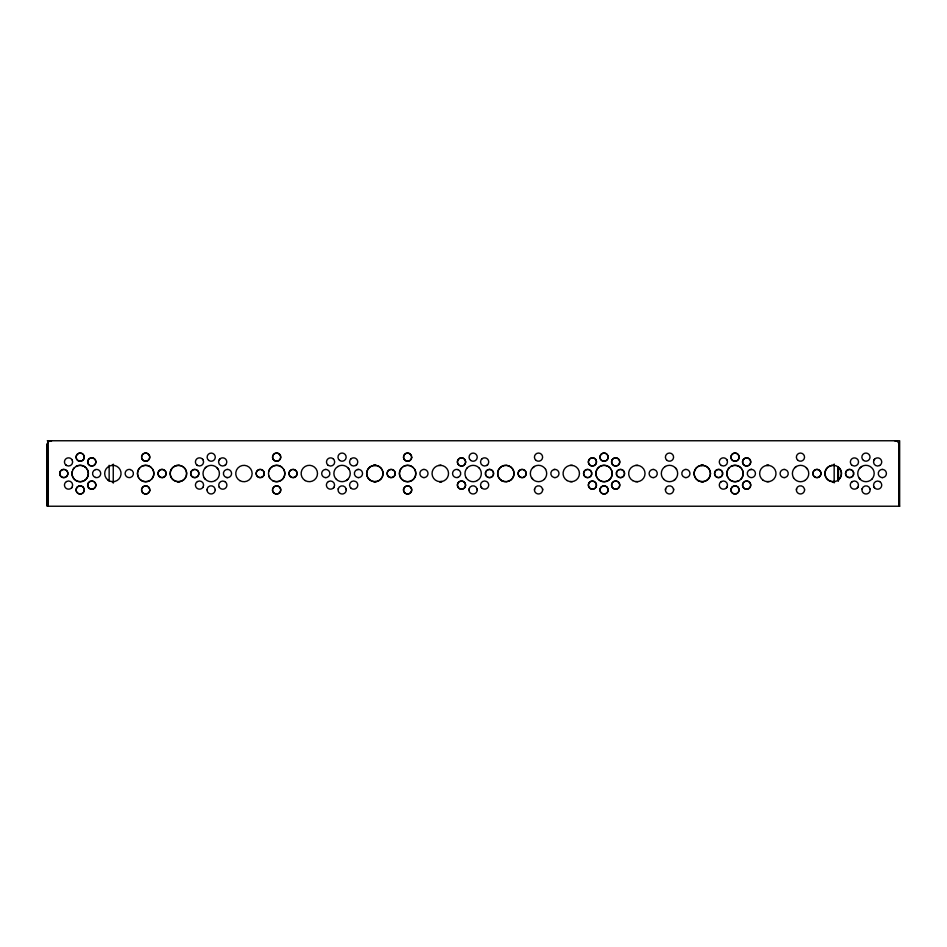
<?xml version="1.0" encoding="UTF-8"?>
<svg xmlns="http://www.w3.org/2000/svg" width="947" height="947" viewBox="0 0 947 947"><rect width="100%" height="100%" fill="white"/><g stroke="black" fill="none" stroke-linecap="round" stroke-linejoin="round"><path stroke-width="1.42" d="M899.65 506.231L47.386 506.243L47.397 443.741A3.622 3.622 0 0 1 47.752 442.675M47.457 444.332L47.397 443.741M207.109 489.907L207.144 488.806A4.096 4.096 0 0 1 215.052 488.806L215.3 489.907M272.594 489.907L272.629 488.806A4.096 4.096 0 0 1 280.537 488.806L280.679 489.871A4.096 4.096 0 0 1 276.583 493.967A4.096 4.096 0 0 1 272.487 489.871A4.096 4.096 0 0 0 276.69 494.003A4.096 4.096 0 0 0 280.786 489.907L280.643 488.853A4.096 4.096 0 0 0 272.736 488.853M338.115 488.806L338.079 489.907A4.096 4.096 0 0 0 342.175 494.003A4.096 4.096 0 0 0 346.271 489.907L346.128 488.853A4.096 4.096 0 0 0 338.221 488.853M469.049 489.907L469.191 488.853M534.57 488.806A4.096 4.096 0 0 1 542.477 488.806L542.607 489.871A4.096 4.096 0 0 1 538.523 493.967A4.096 4.096 0 0 1 534.428 489.871L534.499 489.339M534.534 489.907L534.676 488.853M665.504 489.907L665.646 488.853M796.474 489.907L796.616 488.853M861.983 488.806L861.959 489.907A4.096 4.096 0 0 0 866.055 494.003A4.096 4.096 0 0 0 870.139 489.907L869.891 488.806M71.558 488.001L72.209 487.16M219.242 459.911L219.893 459.07M203.179 487.16L202.409 487.965A4.096 4.096 0 0 1 196.633 487.965A4.096 4.096 0 0 1 196.633 482.177L197.58 481.573M350.863 459.07L350.094 459.875A4.096 4.096 0 0 0 355.693 465.474L356.534 464.823A4.096 4.096 0 0 0 356.534 459.035A4.096 4.096 0 0 0 350.745 459.035M333.498 488.001L334.149 487.16M612.366 459.449L612.685 459.035A4.096 4.096 0 0 1 618.474 459.035A4.096 4.096 0 0 1 618.474 464.823M596.077 487.16L595.32 487.965A4.096 4.096 0 0 1 589.531 487.965A4.096 4.096 0 0 1 589.531 482.177L590.383 481.526A4.096 4.096 0 0 1 595.971 487.125A4.096 4.096 0 0 0 590.49 481.573L589.638 482.212A4.096 4.096 0 0 0 589.638 488.001A4.096 4.096 0 0 0 595.426 488.001M743.762 459.07L743.004 459.875A4.096 4.096 0 0 0 748.592 465.474L749.551 464.859A4.096 4.096 0 0 0 749.551 459.07A4.096 4.096 0 0 0 743.762 459.07A4.096 4.096 0 0 1 749.444 459.035A4.096 4.096 0 0 1 749.444 464.823M726.396 488.001L727.047 487.16M873.974 459.875L874.626 459.035M857.26 487.965L857.911 487.125A4.096 4.096 0 0 0 852.324 481.526L851.471 482.177A4.096 4.096 0 0 0 851.471 487.965A4.096 4.096 0 0 0 857.26 487.965L858.018 487.16M141.423 466.469A8.18 8.18 0 0 1 151.319 467.629L152.751 469.345A8.18 8.18 0 0 1 151.591 479.241L149.804 480.531A8.18 8.18 0 0 1 139.907 479.371L138.582 477.69A8.18 8.18 0 0 1 139.742 467.794L141.529 466.504A8.18 8.18 0 0 1 151.425 467.664M205.227 467.794L206.908 466.469M215.289 480.531L217.076 479.241A8.18 8.18 0 0 0 218.236 469.345L216.91 467.664A8.18 8.18 0 0 0 207.014 466.504L205.333 467.83A8.18 8.18 0 0 0 204.173 477.726L205.499 479.407A8.18 8.18 0 0 0 215.395 480.567M337.984 466.504L336.197 467.794A8.18 8.18 0 0 0 335.037 477.69L336.469 479.407M346.365 480.567L348.046 479.241M467.167 467.794L468.954 466.504A8.18 8.18 0 0 1 478.851 467.664M477.229 480.531L479.016 479.241A8.18 8.18 0 0 0 480.176 469.345L478.744 467.629M532.759 467.83L534.439 466.504M544.501 479.241L542.714 480.531A8.18 8.18 0 0 1 532.818 479.371L531.492 477.69A8.18 8.18 0 0 1 532.652 467.794L534.321 466.469A8.18 8.18 0 0 1 544.229 467.629L545.661 469.345M665.41 466.504L663.622 467.794A8.18 8.18 0 0 0 662.462 477.69L663.894 479.407M673.791 480.567L675.471 479.241M730.776 466.469A8.18 8.18 0 0 1 740.672 467.629L742.117 469.345A8.18 8.18 0 0 1 740.956 479.241L739.169 480.531A8.18 8.18 0 0 1 729.261 479.371L727.947 477.69A8.18 8.18 0 0 1 729.107 467.794L730.895 466.504A8.18 8.18 0 0 1 740.791 467.664M794.592 467.794L796.261 466.469M804.654 480.531L806.442 479.241A8.18 8.18 0 0 0 807.602 469.345L806.276 467.664A8.18 8.18 0 0 0 796.368 466.504L794.699 467.83A8.18 8.18 0 0 0 793.539 477.726M860.184 467.83L861.853 466.504M871.927 479.241L870.139 480.531A8.18 8.18 0 0 1 860.231 479.371L858.905 477.69A8.18 8.18 0 0 1 860.065 467.794L861.746 466.469A8.18 8.18 0 0 1 871.642 467.629L873.087 469.345A8.18 8.18 0 0 1 871.808 479.206M66.621 481.573L65.663 482.177A4.096 4.096 0 0 0 65.663 487.965A4.096 4.096 0 0 0 71.451 487.965L72.102 487.125A4.096 4.096 0 0 0 66.503 481.526M224.723 465.474L225.564 464.823A4.096 4.096 0 0 0 225.564 459.035A4.096 4.096 0 0 0 219.775 459.035L219.124 459.875A4.096 4.096 0 0 0 224.723 465.474L225.682 464.859M328.55 481.573L327.591 482.177A4.096 4.096 0 0 0 327.591 487.965A4.096 4.096 0 0 0 333.38 487.965L334.031 487.125A4.096 4.096 0 0 0 328.443 481.526M355.8 465.51L356.652 464.859M486.77 465.51L487.61 464.859M720.608 482.212L721.46 481.573M851.578 482.212L852.43 481.573M879.562 465.474L880.521 464.859A4.096 4.096 0 0 0 880.521 459.07A4.096 4.096 0 0 0 874.732 459.07L874.081 459.911A4.096 4.096 0 0 0 879.668 465.51M95.446 469.546L96.606 469.44A4.096 4.096 0 0 1 100.702 473.536A4.096 4.096 0 0 1 96.606 477.631L95.446 477.454M227.576 469.44L226.404 469.546A4.096 4.096 0 0 0 226.404 477.454L227.469 477.596A4.096 4.096 0 0 0 231.565 473.5A4.096 4.096 0 0 0 227.469 469.404M260.212 477.596L261.384 477.489A4.096 4.096 0 0 0 261.384 469.582L260.212 469.404A4.096 4.096 0 0 0 256.116 473.5A4.096 4.096 0 0 0 260.212 477.596A4.096 4.096 0 0 1 256.223 473.536A4.096 4.096 0 0 1 260.318 469.44M357.493 469.582L358.546 469.44M325.697 477.596L326.869 477.489A4.096 4.096 0 0 0 326.869 469.582L325.697 469.404M424.031 469.44L422.859 469.546A4.096 4.096 0 0 0 422.859 477.454L424.031 477.631M391.182 477.596L392.354 477.489A4.096 4.096 0 0 0 392.354 469.582L391.182 469.404A4.096 4.096 0 0 0 387.086 473.5A4.096 4.096 0 0 0 391.182 477.596A4.096 4.096 0 0 1 387.193 473.536A4.096 4.096 0 0 1 391.289 469.44M457.827 477.489L456.667 477.596A4.096 4.096 0 0 1 452.571 473.5A4.096 4.096 0 0 1 456.667 469.404L457.827 469.582M553.936 469.582L555.001 469.44M685.971 469.44L684.799 469.546A4.096 4.096 0 0 0 684.799 477.454L685.971 477.631M653.122 477.596L654.282 477.489A4.096 4.096 0 0 0 654.282 469.582L653.122 469.404M750.391 469.582L751.456 469.44M719.767 477.489L718.595 477.596A4.096 4.096 0 0 1 714.512 473.5A4.096 4.096 0 0 1 718.595 469.404L719.661 469.546A4.096 4.096 0 0 1 719.661 477.454A4.096 4.096 0 0 0 719.767 469.582L718.714 469.44A4.096 4.096 0 0 0 714.618 473.536A4.096 4.096 0 0 0 718.714 477.631M784.08 477.596L785.252 477.489A4.096 4.096 0 0 0 785.252 469.582L784.08 469.404M882.426 469.44L881.255 469.546A4.096 4.096 0 0 0 881.255 477.454L882.426 477.631M849.566 477.596L850.737 477.489A4.096 4.096 0 0 0 850.737 469.582L849.566 469.404A4.096 4.096 0 0 0 845.482 473.5A4.096 4.096 0 0 0 849.566 477.596A4.096 4.096 0 0 1 845.588 473.536A4.096 4.096 0 0 1 849.684 469.44M47.492 440.793L51.031 440.757M176.852 465.51L178.983 465.368A8.18 8.18 0 0 1 179.906 481.597L177.776 481.692L179.8 481.561A8.18 8.18 0 0 0 178.876 465.332M180.084 481.561L177.835 481.668A8.18 8.18 0 0 1 176.911 465.439L179.149 465.379M438.674 465.474L440.923 465.368M441.089 465.379L438.84 465.439A8.18 8.18 0 0 0 439.775 481.668L442.012 481.561M831.584 465.474L833.822 465.368A8.18 8.18 0 0 1 834.757 481.597L832.626 481.692A8.18 8.18 0 0 1 831.75 465.439L833.999 465.379M832.685 481.668L834.816 481.526M834.923 481.561L832.792 481.703A8.18 8.18 0 0 1 831.857 465.474M894.595 440.757L895.815 440.805A3.622 3.622 0 0 1 898.774 443.776L898.798 506.278L898.774 443.776M439.609 481.656L441.74 481.561A8.18 8.18 0 0 0 440.805 465.332M439.716 481.692L441.847 481.597M832.508 481.656L834.65 481.561M700.993 465.403L703.124 465.368M701.1 465.451L703.242 465.403M701.336 481.632L703.574 481.632M111.805 465.439L113.948 465.403M373.639 465.403L375.77 465.368L373.745 465.439M766.537 465.403L768.68 465.368M766.656 465.439L768.786 465.403M112.018 481.668L114.149 481.632M373.84 481.632L376.089 481.632M766.75 481.632L769 481.632M47.386 440.757L51.588 440.793M635.768 465.368L638.018 465.439M635.579 481.609L637.828 481.668M570.331 465.368L572.58 465.439M570.047 481.597L572.296 481.668M620.486 477.631L619.314 477.454A4.096 4.096 0 0 1 619.314 469.546L620.486 469.44A4.096 4.096 0 0 1 624.582 473.536A4.096 4.096 0 0 1 620.486 477.631A4.096 4.096 0 0 0 624.464 473.5A4.096 4.096 0 0 0 620.38 469.404M555.001 477.631L553.829 477.454A4.096 4.096 0 0 1 553.829 469.546L554.895 469.404A4.096 4.096 0 0 1 558.979 473.5A4.096 4.096 0 0 1 554.895 477.596M358.546 477.631L357.374 477.454A4.096 4.096 0 0 1 357.374 469.546L358.44 469.404A4.096 4.096 0 0 1 362.535 473.5A4.096 4.096 0 0 1 358.44 477.596M291.889 477.454L293.061 477.631A4.096 4.096 0 0 0 297.157 473.536A4.096 4.096 0 0 0 293.061 469.44L291.889 469.546A4.096 4.096 0 0 0 291.889 477.454A4.096 4.096 0 0 1 292.007 469.582M226.522 477.489L227.576 477.631M130.414 469.582L129.242 469.404A4.096 4.096 0 0 0 125.146 473.5A4.096 4.096 0 0 0 129.242 477.596L130.414 477.489A4.096 4.096 0 0 0 130.295 469.546M160.919 477.454L162.091 477.631A4.096 4.096 0 0 0 166.187 473.536A4.096 4.096 0 0 0 162.091 469.44L161.037 469.582A4.096 4.096 0 0 0 161.037 477.489A4.096 4.096 0 0 1 160.919 469.546L161.984 469.404A4.096 4.096 0 0 1 166.08 473.5A4.096 4.096 0 0 1 161.984 477.596M879.562 481.526L880.521 482.212A4.096 4.096 0 0 1 880.521 488.001A4.096 4.096 0 0 1 874.732 488.001L874.081 487.16A4.096 4.096 0 0 1 879.668 481.573M851.471 464.823L852.43 465.51A4.096 4.096 0 0 0 858.018 459.911L857.26 459.035A4.096 4.096 0 0 0 851.578 459.07A4.096 4.096 0 0 0 851.578 464.859M721.46 465.51L720.501 464.823A4.096 4.096 0 0 1 720.501 459.035A4.096 4.096 0 0 1 726.29 459.035L727.047 459.911M327.591 464.823L328.55 465.51A4.096 4.096 0 0 0 334.149 459.911L333.38 459.035M224.723 481.526L225.682 482.212A4.096 4.096 0 0 1 225.682 488.001A4.096 4.096 0 0 1 219.893 488.001L219.124 487.125M196.739 464.859L197.58 465.51A4.096 4.096 0 0 0 203.06 459.875L202.409 459.035A4.096 4.096 0 0 0 196.633 459.035A4.096 4.096 0 0 0 196.633 464.823L197.473 465.474M65.769 464.859L66.621 465.51M859.024 477.726L860.35 479.407M806.157 467.629L807.483 469.31M793.432 477.69L794.864 479.407A8.18 8.18 0 0 0 804.761 480.567M675.306 467.664L676.632 469.345M531.598 477.726L532.924 479.407M466.007 477.69L467.439 479.407A8.18 8.18 0 0 0 477.335 480.567M347.88 467.664L349.206 469.345M272.594 480.65A8.18 8.18 0 0 0 280.774 480.531L282.561 479.241A8.18 8.18 0 0 0 283.721 469.345L282.289 467.629A8.18 8.18 0 0 0 272.393 466.469L270.712 467.794A8.18 8.18 0 0 0 268.64 471.499M216.804 467.629L218.13 469.31M204.067 477.69L205.392 479.371M873.974 487.125L874.626 487.965M743.762 488.001L743.004 487.125A4.096 4.096 0 0 1 748.592 481.526L749.444 482.177A4.096 4.096 0 0 1 749.444 487.965A4.096 4.096 0 0 1 743.655 487.965A4.096 4.096 0 0 0 749.551 488.001A4.096 4.096 0 0 0 749.551 482.212L748.71 481.573A4.096 4.096 0 0 0 743.111 487.16M612.792 488.001L612.034 487.125A4.096 4.096 0 0 1 617.622 481.526L618.58 482.212A4.096 4.096 0 0 1 618.58 488.001A4.096 4.096 0 0 1 612.792 488.001A4.096 4.096 0 0 0 618.474 487.965A4.096 4.096 0 0 0 618.474 482.177M465.119 459.911L464.35 459.035A4.096 4.096 0 0 0 458.561 459.035A4.096 4.096 0 0 0 458.561 464.823L459.52 465.51A4.096 4.096 0 0 0 465.119 459.911A4.096 4.096 0 0 1 459.413 465.474M481.171 487.16L481.822 488.001A4.096 4.096 0 0 0 487.504 487.965A4.096 4.096 0 0 0 487.504 482.177L486.651 481.526A4.096 4.096 0 0 0 481.064 487.125L481.715 487.965M350.863 488.001L350.094 487.125A4.096 4.096 0 0 1 355.693 481.526L356.652 482.212A4.096 4.096 0 0 1 356.534 487.965A4.096 4.096 0 0 1 350.745 487.965M202.528 459.07L203.179 459.911M72.209 459.911L71.451 459.035A4.096 4.096 0 0 0 65.663 459.035A4.096 4.096 0 0 0 65.663 464.823L66.503 465.474A4.096 4.096 0 0 0 72.102 459.875M804.654 489.907L804.405 488.806A4.096 4.096 0 0 0 796.498 488.806L796.368 489.871A4.096 4.096 0 0 0 800.452 493.967A4.096 4.096 0 0 0 804.548 489.871M739.181 489.907L738.92 488.806A4.096 4.096 0 0 0 731.013 488.806L730.883 489.871A4.096 4.096 0 0 0 734.967 493.967A4.096 4.096 0 0 0 739.062 489.871A4.096 4.096 0 0 1 735.085 494.003A4.096 4.096 0 0 1 730.989 489.907L731.131 488.853A4.096 4.096 0 0 1 739.039 488.853M673.554 488.853L673.696 489.907M542.584 488.853L542.726 489.907M477.099 488.853L477.241 489.907A4.096 4.096 0 0 1 473.038 493.967A4.096 4.096 0 0 1 468.943 489.871L469.085 488.806A4.096 4.096 0 0 1 476.992 488.806L477.122 489.871M346.022 488.806L346.164 489.871M149.815 489.907L149.567 488.806A4.096 4.096 0 0 0 141.659 488.806L141.636 489.907A4.096 4.096 0 0 0 145.72 494.003A4.096 4.096 0 0 0 149.815 489.907A4.096 4.096 0 0 1 145.613 493.967A4.096 4.096 0 0 1 141.517 489.871M47.35 444.297L47.492 506.278L47.516 443.776A3.622 3.622 0 0 1 50.475 440.805M899.65 506.278L899.65 440.757L47.764 440.757L47.764 506.231M838.462 467.711L838.462 480.591M838.261 466.776L838.261 481.1M838.059 467.711L838.059 480.591M834.165 464.018L834.165 482.911M113.249 464.148L113.249 483.148M109.154 465.297L109.154 481.36M47.386 444.853L47.386 506.243M197.473 481.526A4.096 4.096 0 0 1 203.06 487.125M219.242 487.16A4.096 4.096 0 0 1 224.83 481.573M195.78 469.546A4.096 4.096 0 0 1 195.78 477.454L194.727 477.596A4.096 4.096 0 0 1 190.631 473.5A4.096 4.096 0 0 1 194.727 469.404L195.899 469.582A4.096 4.096 0 0 1 195.899 477.489L194.833 477.631A4.096 4.096 0 0 1 190.738 473.536A4.096 4.096 0 0 1 194.833 469.44M215.194 489.871A4.096 4.096 0 0 1 211.098 493.967A4.096 4.096 0 0 1 207.002 489.871M152.645 469.31A8.18 8.18 0 0 1 151.484 479.206M141.553 456.62A4.096 4.096 0 0 1 147.791 453.66A4.096 4.096 0 0 1 147.839 460.562A4.096 4.096 0 0 1 141.565 457.697M663.788 479.371A8.18 8.18 0 0 0 673.684 480.531L675.353 479.206A8.18 8.18 0 0 0 676.513 469.31L675.187 467.629A8.18 8.18 0 0 0 665.291 466.469M685.853 469.404A4.096 4.096 0 0 1 689.949 473.5A4.096 4.096 0 0 1 685.853 477.596M653.229 477.631A4.096 4.096 0 0 1 649.133 473.536A4.096 4.096 0 0 1 653.229 469.44M84.224 489.871A4.096 4.096 0 0 1 80.128 493.967A4.096 4.096 0 0 1 76.032 489.871M76.174 488.806A4.096 4.096 0 0 1 84.082 488.806L84.33 489.907A4.096 4.096 0 0 1 80.235 494.003A4.096 4.096 0 0 1 76.151 489.907L76.281 488.853A4.096 4.096 0 0 1 84.188 488.853M94.593 482.177A4.096 4.096 0 0 1 94.593 487.965A4.096 4.096 0 0 1 88.805 487.965L88.166 487.125A4.096 4.096 0 0 1 93.753 481.526L94.712 482.212A4.096 4.096 0 0 1 94.712 488.001A4.096 4.096 0 0 1 88.923 488.001L88.272 487.16A4.096 4.096 0 0 1 93.86 481.573M95.552 477.489A4.096 4.096 0 0 1 95.552 469.582M88.805 459.035A4.096 4.096 0 0 1 94.593 459.035A4.096 4.096 0 0 1 94.593 464.823L93.753 465.474A4.096 4.096 0 0 1 88.166 459.875L88.923 459.07A4.096 4.096 0 0 1 94.712 459.07A4.096 4.096 0 0 1 94.712 464.859L93.86 465.51A4.096 4.096 0 0 1 88.272 459.911M87.16 469.31A8.18 8.18 0 0 1 85.999 479.206L84.319 480.531A8.18 8.18 0 0 1 74.422 479.371L73.097 477.69A8.18 8.18 0 0 1 72.197 471.499M72.978 469.511A8.18 8.18 0 0 1 74.257 467.794L76.044 466.504A8.18 8.18 0 0 1 85.94 467.664M75.938 466.469A8.18 8.18 0 0 1 85.834 467.629L87.266 469.345A8.18 8.18 0 0 1 86.106 479.241L84.437 480.567A8.18 8.18 0 0 1 74.529 479.407L73.203 477.726A8.18 8.18 0 0 1 74.363 467.83M64.822 469.546A4.096 4.096 0 0 1 64.822 477.454M862.101 488.853A4.096 4.096 0 0 1 870.009 488.853M882.308 469.404A4.096 4.096 0 0 1 886.404 473.5A4.096 4.096 0 0 1 882.308 477.596M839.338 468.09A8.18 8.18 0 0 1 838.474 479.75M850.631 469.546A4.096 4.096 0 0 1 850.631 477.454M466.113 477.726A8.18 8.18 0 0 1 467.273 467.83M489.41 469.404A4.096 4.096 0 0 1 493.494 473.5A4.096 4.096 0 0 1 489.41 477.596M459.413 481.526A4.096 4.096 0 0 1 465.001 487.125L464.468 488.001A4.096 4.096 0 0 1 458.679 488.001A4.096 4.096 0 0 1 458.679 482.212M457.721 469.546A4.096 4.096 0 0 1 457.721 477.454M392.236 469.546A4.096 4.096 0 0 1 392.236 477.454M414.585 469.31A8.18 8.18 0 0 1 413.425 479.206L411.744 480.531A8.18 8.18 0 0 1 401.954 479.407L400.522 477.69A8.18 8.18 0 0 1 401.682 467.794L403.469 466.504A8.18 8.18 0 0 1 413.365 467.664M403.351 466.469A8.18 8.18 0 0 1 413.259 467.629L414.691 469.345A8.18 8.18 0 0 1 413.531 479.241L411.85 480.567A8.18 8.18 0 0 1 401.848 479.371L400.628 477.726A8.18 8.18 0 0 1 401.788 467.83M423.925 469.404A4.096 4.096 0 0 1 428.008 473.5A4.096 4.096 0 0 1 423.925 477.596M816.823 469.404A4.096 4.096 0 0 1 820.919 473.5A4.096 4.096 0 0 1 816.823 477.596M784.199 477.631A4.096 4.096 0 0 1 780.103 473.536A4.096 4.096 0 0 1 784.199 469.44M590.383 465.474A4.096 4.096 0 0 0 595.971 459.875L595.426 459.07A4.096 4.096 0 0 0 589.638 459.07A4.096 4.096 0 0 0 589.638 464.859M612.034 459.875A4.096 4.096 0 0 0 617.622 465.474L618.58 464.859A4.096 4.096 0 0 0 618.58 459.07A4.096 4.096 0 0 0 612.792 459.07L612.141 459.911A4.096 4.096 0 0 0 617.74 465.51M588.691 469.546A4.096 4.096 0 0 1 588.691 477.454M611.028 469.31A8.18 8.18 0 0 1 609.868 479.206L608.305 480.567A8.18 8.18 0 0 1 598.409 479.407L596.977 477.69A8.18 8.18 0 0 1 598.137 467.794L599.806 466.469A8.18 8.18 0 0 1 609.714 467.629L611.146 469.345A8.18 8.18 0 0 1 609.986 479.241L608.199 480.531A8.18 8.18 0 0 1 598.303 479.371M726.941 459.875A4.096 4.096 0 0 1 721.354 465.474M741.998 469.31A8.18 8.18 0 0 1 740.838 479.206M327.709 464.859A4.096 4.096 0 0 1 327.709 459.07A4.096 4.096 0 0 1 333.498 459.07M336.363 479.371A8.18 8.18 0 0 0 346.259 480.531L347.94 479.206A8.18 8.18 0 0 0 349.1 469.31L347.774 467.629A8.18 8.18 0 0 0 337.878 466.469M325.804 477.631A4.096 4.096 0 0 1 321.708 473.536A4.096 4.096 0 0 1 325.804 469.44M523.206 469.546A4.096 4.096 0 0 1 523.206 477.454M545.543 469.31A8.18 8.18 0 0 1 544.383 479.206M261.265 469.546A4.096 4.096 0 0 1 261.265 477.454M292.954 469.404A4.096 4.096 0 0 1 297.05 473.5A4.096 4.096 0 0 1 292.954 477.596M283.615 469.31A8.18 8.18 0 0 1 282.455 479.206L280.774 480.531A8.18 8.18 0 0 1 270.984 479.407L269.552 477.69A8.18 8.18 0 0 1 268.711 475.725M177.953 481.703A8.18 8.18 0 0 1 177.018 465.474M141.766 488.853A4.096 4.096 0 0 1 149.673 488.853M149.922 480.567A8.18 8.18 0 0 1 140.014 479.407M138.688 477.726A8.18 8.18 0 0 1 139.848 467.83M63.863 477.631A4.096 4.096 0 0 1 59.779 473.536A4.096 4.096 0 0 1 63.863 469.44M748.71 465.51A4.096 4.096 0 0 1 743.111 459.911M612.141 487.16A4.096 4.096 0 0 1 617.74 481.573M458.679 464.859A4.096 4.096 0 0 1 458.679 459.07A4.096 4.096 0 0 1 464.468 459.07M488.451 477.489A4.096 4.096 0 0 1 488.451 469.582M815.876 477.489A4.096 4.096 0 0 1 815.876 469.582M619.421 477.489A4.096 4.096 0 0 1 619.421 469.582M587.744 477.631A4.096 4.096 0 0 1 583.648 473.536A4.096 4.096 0 0 1 587.637 469.404L588.797 469.582A4.096 4.096 0 0 1 588.797 477.489L587.637 477.596A4.096 4.096 0 0 1 583.541 473.5A4.096 4.096 0 0 1 587.744 469.44M597.083 477.726A8.18 8.18 0 0 1 598.244 467.83L599.925 466.504A8.18 8.18 0 0 1 609.821 467.664M739.276 480.567A8.18 8.18 0 0 1 729.379 479.407M728.054 477.726A8.18 8.18 0 0 1 729.214 467.83M522.259 477.631A4.096 4.096 0 0 1 518.163 473.536A4.096 4.096 0 0 1 522.259 469.44M269.658 477.726A8.18 8.18 0 0 1 270.818 467.83L272.499 466.504A8.18 8.18 0 0 1 282.395 467.664M403.6 488.806L403.458 489.871A4.096 4.096 0 0 0 407.553 493.967A4.096 4.096 0 0 0 411.637 489.871L411.507 488.806A4.096 4.096 0 0 0 403.6 488.806M403.706 488.853L403.564 489.907A4.096 4.096 0 0 0 407.66 494.003A4.096 4.096 0 0 0 411.756 489.907L411.614 488.853A4.096 4.096 0 0 0 403.706 488.853M600.055 488.806L599.913 489.871A4.096 4.096 0 0 0 604.008 493.967A4.096 4.096 0 0 0 608.092 489.871L608.069 488.853A4.096 4.096 0 0 0 600.161 488.853L600.019 489.907A4.096 4.096 0 0 0 604.115 494.003A4.096 4.096 0 0 0 608.211 489.907L607.962 488.806A4.096 4.096 0 0 0 600.055 488.806M665.54 488.806L665.398 489.871A4.096 4.096 0 0 0 669.482 493.967A4.096 4.096 0 0 0 673.577 489.871L673.435 488.806A4.096 4.096 0 0 0 665.54 488.806M481.822 459.07L481.064 459.875A4.096 4.096 0 0 0 486.651 465.474L487.504 464.823A4.096 4.096 0 0 0 487.504 459.035A4.096 4.096 0 0 0 481.715 459.035M465.001 487.125L464.35 487.965A4.096 4.096 0 0 1 458.561 487.965A4.096 4.096 0 0 1 458.561 482.177L459.52 481.573A4.096 4.096 0 0 1 465.119 487.16M726.941 487.125L726.29 487.965A4.096 4.096 0 0 1 720.501 487.965A4.096 4.096 0 0 1 720.501 482.177L721.354 481.526A4.096 4.096 0 0 1 726.941 487.125M64.929 477.489L63.757 477.596A4.096 4.096 0 0 1 59.661 473.5A4.096 4.096 0 0 1 63.757 469.404L64.929 469.582A4.096 4.096 0 0 1 64.929 477.489M489.516 469.44L488.344 469.546A4.096 4.096 0 0 0 488.344 477.454L489.516 477.631A4.096 4.096 0 0 0 493.612 473.536A4.096 4.096 0 0 0 489.516 469.44M523.312 477.489L522.152 477.596A4.096 4.096 0 0 1 518.056 473.5A4.096 4.096 0 0 1 522.152 469.404L523.312 469.582A4.096 4.096 0 0 1 523.312 477.489M751.338 469.404L750.284 469.546A4.096 4.096 0 0 0 750.284 477.454L751.456 477.631A4.096 4.096 0 0 0 755.434 473.5A4.096 4.096 0 0 0 751.338 469.404M816.941 469.44L815.769 469.546A4.096 4.096 0 0 0 815.769 477.454L816.941 477.631A4.096 4.096 0 0 0 821.025 473.536A4.096 4.096 0 0 0 816.941 469.44M590.49 465.51L589.531 464.823A4.096 4.096 0 0 1 589.531 459.035A4.096 4.096 0 0 1 595.32 459.035L595.971 459.875A4.096 4.096 0 0 1 590.49 465.51M239.851 480.626A8.18 8.18 0 0 0 252.139 473.536A8.18 8.18 0 0 0 239.851 466.445A8.18 8.18 0 0 0 239.851 480.626M305.23 480.591A8.18 8.18 0 0 0 317.505 473.5A8.18 8.18 0 0 0 305.23 466.409A8.18 8.18 0 0 0 305.23 480.591M107.97 480.058A8.18 8.18 0 0 0 121.003 474.459A8.18 8.18 0 0 0 109.639 465.983A8.18 8.18 0 0 0 107.97 480.058M208.742 460.431A4.096 4.096 0 0 0 215.265 457.673A4.096 4.096 0 0 0 209.618 453.4A4.096 4.096 0 0 0 208.742 460.431M667.019 460.396A4.096 4.096 0 0 0 673.554 457.638A4.096 4.096 0 0 0 667.895 453.364A4.096 4.096 0 0 0 667.019 460.396M77.666 460.396A4.096 4.096 0 0 0 84.188 457.638A4.096 4.096 0 0 0 78.53 453.364A4.096 4.096 0 0 0 77.666 460.396M762.927 480.093A8.18 8.18 0 0 0 775.948 474.494A8.18 8.18 0 0 0 764.596 466.019A8.18 8.18 0 0 0 762.927 480.093M863.475 460.396A4.096 4.096 0 0 0 869.997 457.638A4.096 4.096 0 0 0 864.351 453.364A4.096 4.096 0 0 0 863.475 460.396M470.683 460.431A4.096 4.096 0 0 0 477.205 457.673A4.096 4.096 0 0 0 471.547 453.4A4.096 4.096 0 0 0 470.683 460.431M369.91 480.058A8.18 8.18 0 0 0 382.931 474.459A8.18 8.18 0 0 0 371.579 465.983A8.18 8.18 0 0 0 369.91 480.058M405.079 460.396A4.096 4.096 0 0 0 411.614 457.638A4.096 4.096 0 0 0 406.062 453.4A4.096 4.096 0 0 0 405.079 460.396M411.614 457.638A4.096 4.096 0 0 0 405.955 453.364A4.096 4.096 0 0 0 405.198 460.431A4.096 4.096 0 0 0 411.72 457.673M797.99 460.396A4.096 4.096 0 0 0 804.512 457.638A4.096 4.096 0 0 0 798.866 453.364A4.096 4.096 0 0 0 797.99 460.396M601.534 460.396A4.096 4.096 0 0 0 608.069 457.638A4.096 4.096 0 0 0 602.41 453.364A4.096 4.096 0 0 0 601.534 460.396M632.762 480.626A8.18 8.18 0 0 0 645.037 473.536A8.18 8.18 0 0 0 632.762 466.445A8.18 8.18 0 0 0 632.762 480.626M698.14 480.591A8.18 8.18 0 0 0 710.416 473.5A8.18 8.18 0 0 0 698.14 466.409A8.18 8.18 0 0 0 698.14 480.591M501.685 480.591A8.18 8.18 0 0 0 513.961 473.5A8.18 8.18 0 0 0 501.685 466.409A8.18 8.18 0 0 0 501.685 480.591M567.17 480.591A8.18 8.18 0 0 0 579.446 473.5A8.18 8.18 0 0 0 567.17 466.409A8.18 8.18 0 0 0 567.17 480.591M732.505 460.396A4.096 4.096 0 0 0 739.039 457.638A4.096 4.096 0 0 0 733.487 453.4A4.096 4.096 0 0 0 732.611 460.431A4.096 4.096 0 0 0 739.145 457.673A4.096 4.096 0 0 0 733.38 453.364A4.096 4.096 0 0 0 732.505 460.396M339.594 460.396A4.096 4.096 0 0 0 346.128 457.638A4.096 4.096 0 0 0 340.47 453.364A4.096 4.096 0 0 0 339.594 460.396M536.049 460.396A4.096 4.096 0 0 0 542.584 457.638A4.096 4.096 0 0 0 536.925 453.364A4.096 4.096 0 0 0 536.049 460.396M274.109 460.396A4.096 4.096 0 0 0 280.643 457.638A4.096 4.096 0 0 0 275.104 453.4A4.096 4.096 0 0 0 274.228 460.431A4.096 4.096 0 0 0 280.75 457.673A4.096 4.096 0 0 0 274.985 453.364A4.096 4.096 0 0 0 274.109 460.396M143.257 460.431A4.096 4.096 0 0 0 149.78 457.673A4.096 4.096 0 0 0 144.133 453.4A4.096 4.096 0 0 0 143.257 460.431M77.772 460.431A4.096 4.096 0 0 0 84.295 457.673A4.096 4.096 0 0 0 78.648 453.4A4.096 4.096 0 0 0 77.772 460.431M370.017 480.093A8.18 8.18 0 0 0 383.05 474.494A8.18 8.18 0 0 0 371.686 466.019A8.18 8.18 0 0 0 370.017 480.093M601.641 460.431A4.096 4.096 0 0 0 608.175 457.673A4.096 4.096 0 0 0 602.517 453.4A4.096 4.096 0 0 0 601.641 460.431M698.247 480.626A8.18 8.18 0 0 0 710.522 473.536A8.18 8.18 0 0 0 698.247 466.445A8.18 8.18 0 0 0 698.247 480.626M501.792 480.626A8.18 8.18 0 0 0 514.067 473.536A8.18 8.18 0 0 0 501.792 466.445A8.18 8.18 0 0 0 501.792 480.626"/></g></svg>
